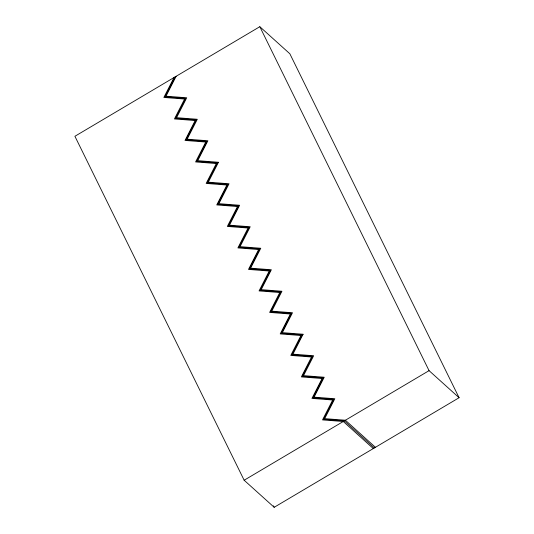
<?xml version="1.0" encoding="UTF-8"?>
<svg xmlns="http://www.w3.org/2000/svg" width="534" height="534" viewBox="0 0 534 534"><rect width="100%" height="100%" fill="white"/><g stroke="black" fill="none" stroke-linecap="round" stroke-linejoin="round"><path stroke-width="0.8" d="M174.024 77.543L163.858 97.448L184.597 99.037L174.438 118.942L195.177 120.537L185.018 140.442L205.757 142.037L195.591 161.935L216.33 163.531L218.459 162.269L197.727 160.674L207.886 140.769L187.147 139.18L197.306 119.276L176.567 117.68L186.726 97.775L165.994 96.187L176.153 76.282M175.085 76.909L164.926 96.814L185.665 98.41L175.506 118.314L196.238 119.903L186.079 139.808L206.818 141.403L196.659 161.308L217.398 162.897L207.239 182.802L227.978 184.397L217.812 204.302L238.551 205.897L228.392 225.795L249.131 227.391L238.972 247.295L259.711 248.891L249.552 268.789L270.284 270.384L260.125 290.289L280.864 291.884L270.705 311.783L291.444 313.378L281.284 333.283L302.017 334.878L291.858 354.783L312.597 356.372L302.438 376.276L323.177 377.872L313.017 397.777L333.757 399.365L323.591 419.27L344.33 420.865L374.361 447.933M216.33 163.531L206.171 183.436L226.91 185.031L216.751 204.929L237.49 206.524L227.33 226.429L248.063 228.025L237.904 247.923L258.643 249.518L248.484 269.423L269.223 271.018L259.063 290.923L279.796 292.512L269.637 312.417L290.376 314.012L280.216 333.917L300.956 335.506L303.085 334.244L282.346 332.649L292.505 312.75L271.766 311.155L281.932 291.25L261.193 289.655L271.352 269.757L250.613 268.161L260.772 248.257L240.033 246.661L250.199 226.756L229.46 225.168L239.619 205.263L218.88 203.668L229.039 183.763L208.3 182.174L218.459 162.269M300.956 335.506L290.796 355.41L311.536 357.006L301.37 376.911L322.109 378.499L311.949 398.404L332.689 399.999L322.529 419.904L343.269 421.493L373.299 448.567M303.085 334.244L292.926 354.149L313.665 355.744L303.506 375.642L324.238 377.238L314.079 397.142L334.818 398.738L324.659 418.643L345.398 420.231L375.429 447.298M259.818 26.7L74.907 136.277L244.151 480.233L274.182 507.3L459.093 397.723L289.849 53.767L259.818 26.7L429.062 370.649L459.093 397.723M244.151 480.233L429.062 370.649M273.448 505.805L274.182 507.3"/></g></svg>
